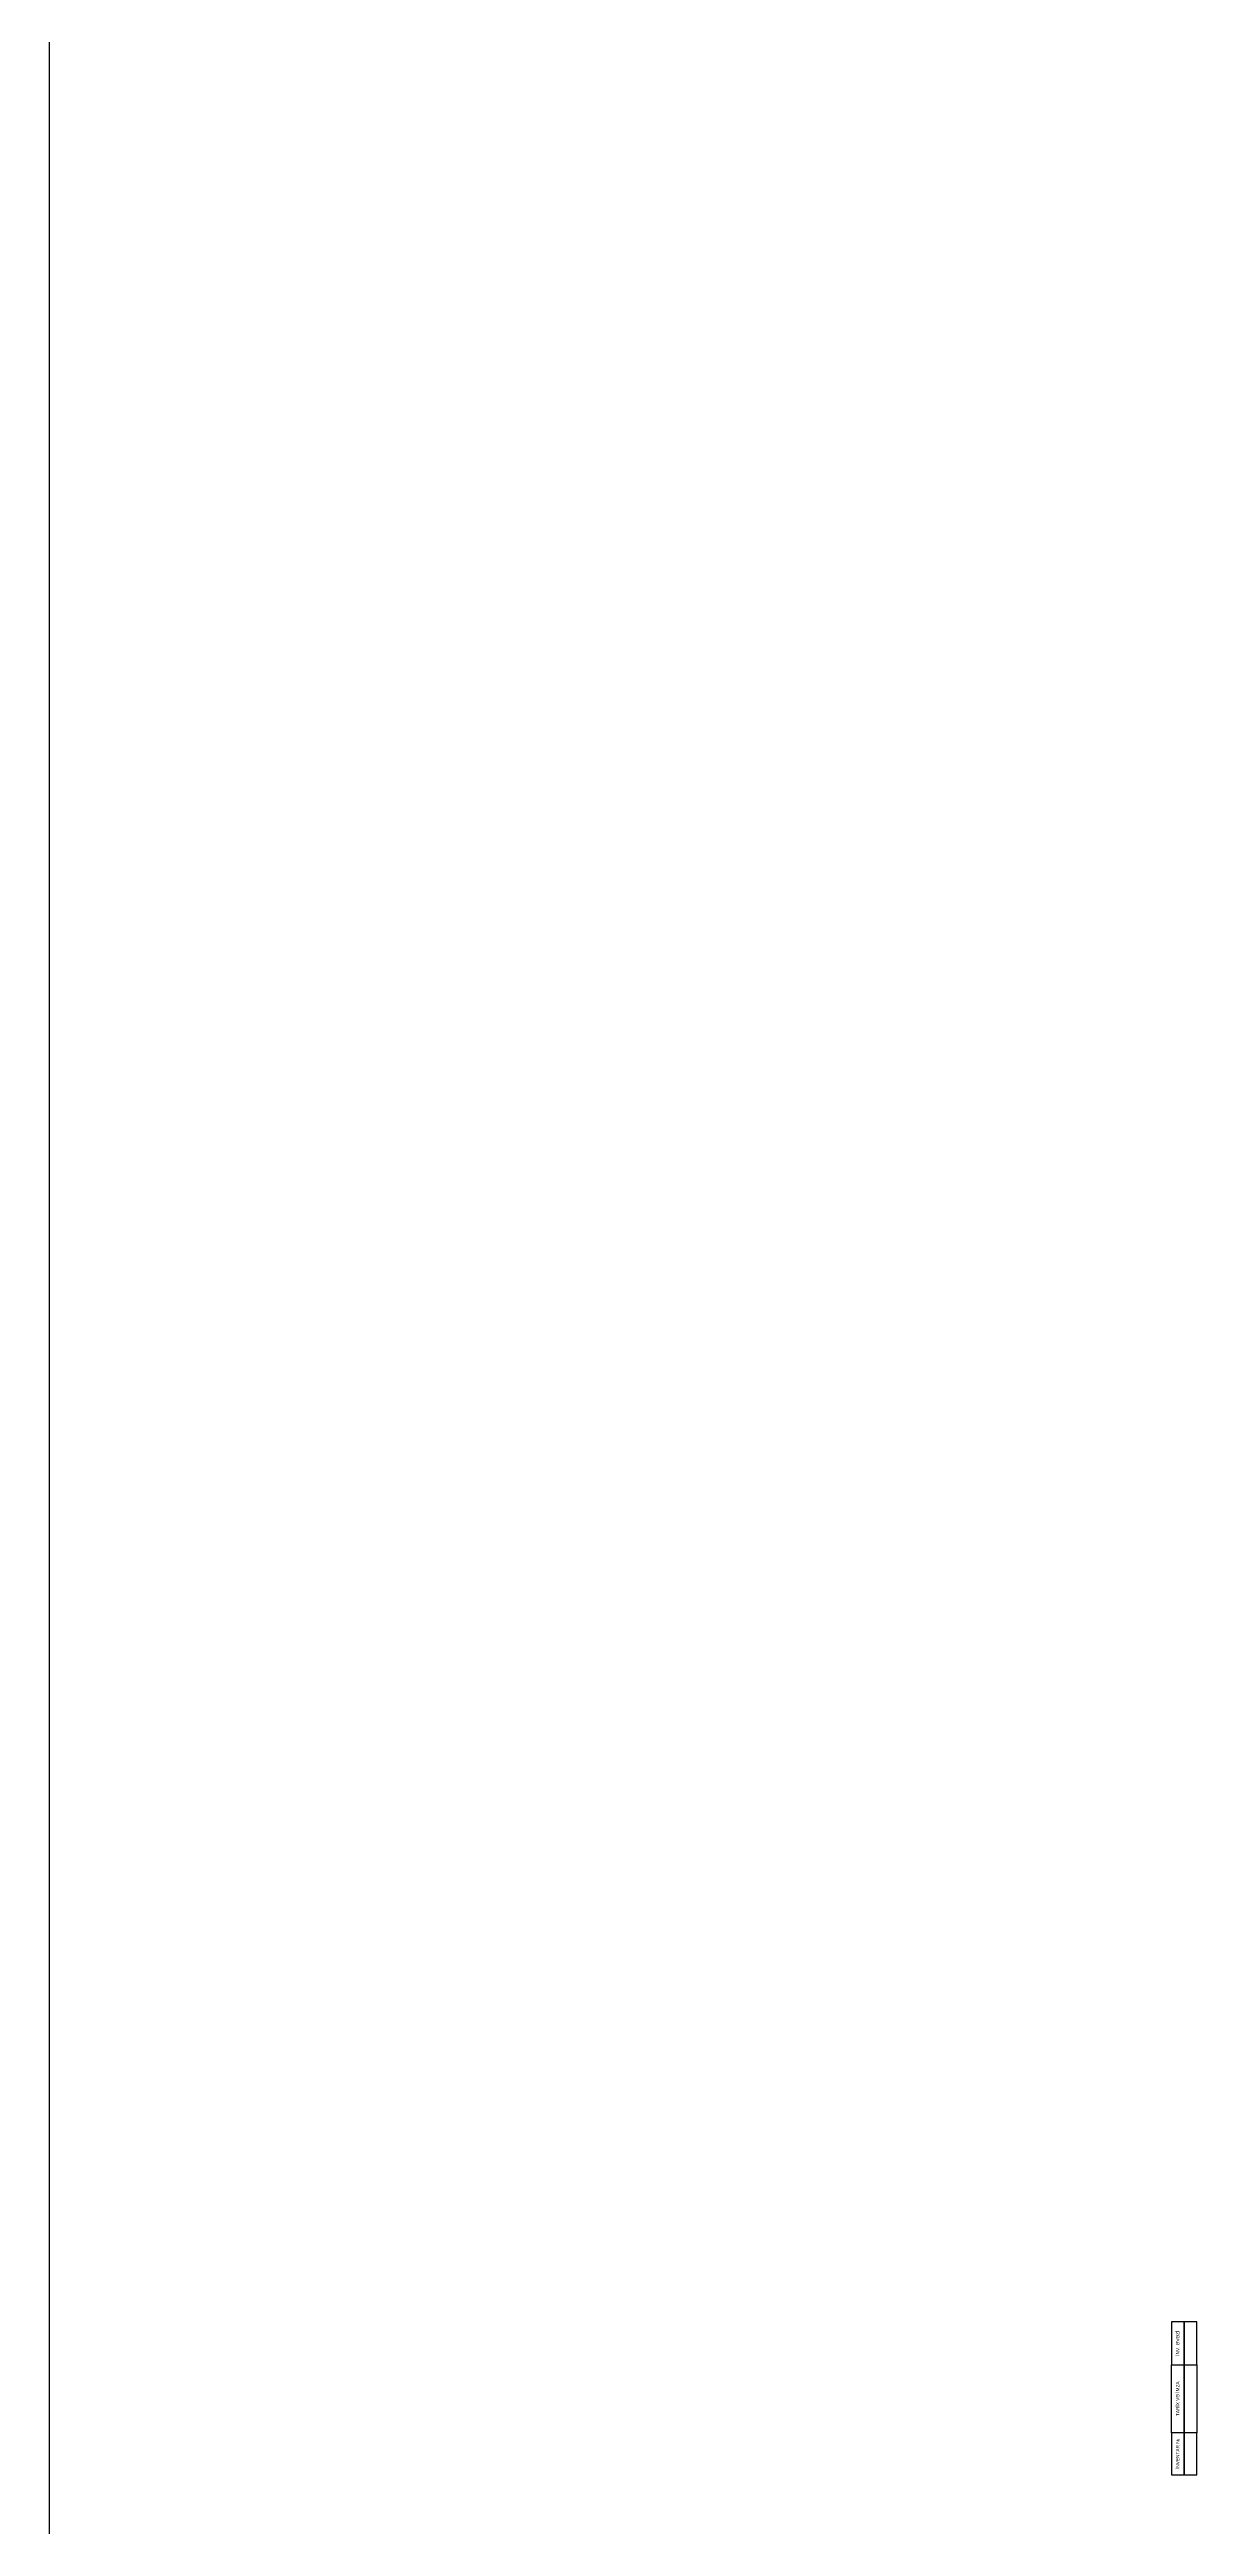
# Model space of a CAD drawing. Header units: millimetres. Extents: x 42452 to 2852333, y -419346 to 834876.
# Drawn here: x 2276981 to 2375527, y 195359 to 406232 of the extents above; entities that cross this region are included whole.
import ezdxf

# ---------------------------------------------------------------- set-up
doc = ezdxf.new("R2010")
doc.units = ezdxf.units.MM
doc.layers.add('shtamp cedvel MN', color=7, linetype='Continuous')
doc.layers.add('Stamp Mətn MN', color=7, linetype='Continuous', lineweight=13)
doc.layers.add('Соединение', color=5, linetype='Continuous', lineweight=30)
doc.styles.add('STAMP MƏTN - MN', font='arial.ttf')

# ---------------------------------------------------------------- blocks, each defined once
blk = doc.blocks.new('STAMP - 2 MN')
at = {"layer": 'shtamp cedvel MN'}
blk.add_lwpolyline([(1500, 9000), (750, 9000), (750, 0), (750, 9000), (0, 9000), (0, 6475), (1500, 6475), (1500, 2475), (0, 2475), (0, 0), (1500, 0), (1500, 2475), (0, 2475), (0, 6475), (1500, 6475)], close=True, dxfattribs=at)
at = {"layer": 'Stamp Mətn MN', "char_height": 200, "attachment_point": 5, "rotation": 90, "style": 'STAMP MƏTN - MN'}
for s, insert, width in [('{\\fArial|b0|i0|c238|p34;İNV. }Ə{\\fArial|b0|i0|c238|p34;V}Ə{\\fArial|b0|i0|c238|p34;Zİ}', (375, 7738), 2525), ('{\\fArial|b0|i0|c238|p34;TARİX V}Ə{\\fArial|b0|i0|c238|p34; İMZA}', (375, 4475), 4000), ('{\\fArial|b0|i0|c238|p34;İNVENTAR }№', (375, 1238), 2475)]:
    blk.add_mtext(s, dxfattribs=dict(at, insert=insert, width=width))

msp = doc.modelspace()

# ---------------------------------------------------------------- linework, layer by layer
at = {"layer": 'Соединение'}
msp.add_lwpolyline([(2276980.5718, 834875.73029), (2852332.64562, 834875.73029), (2852332.64562, 24425.68695), (2276980.5718, 24425.68695)], close=True, dxfattribs=at)

# ---------------------------------------------------------------- block references
at = {"layer": 'shtamp cedvel MN', "xscale": 1.448780487799819, "yscale": 1.448780487799819, "zscale": 1.448780487799819}
msp.add_blockref('STAMP - 2 MN', (2372534.16484, 199747.51129), dxfattribs=at)

doc.saveas('drawing.dxf')
